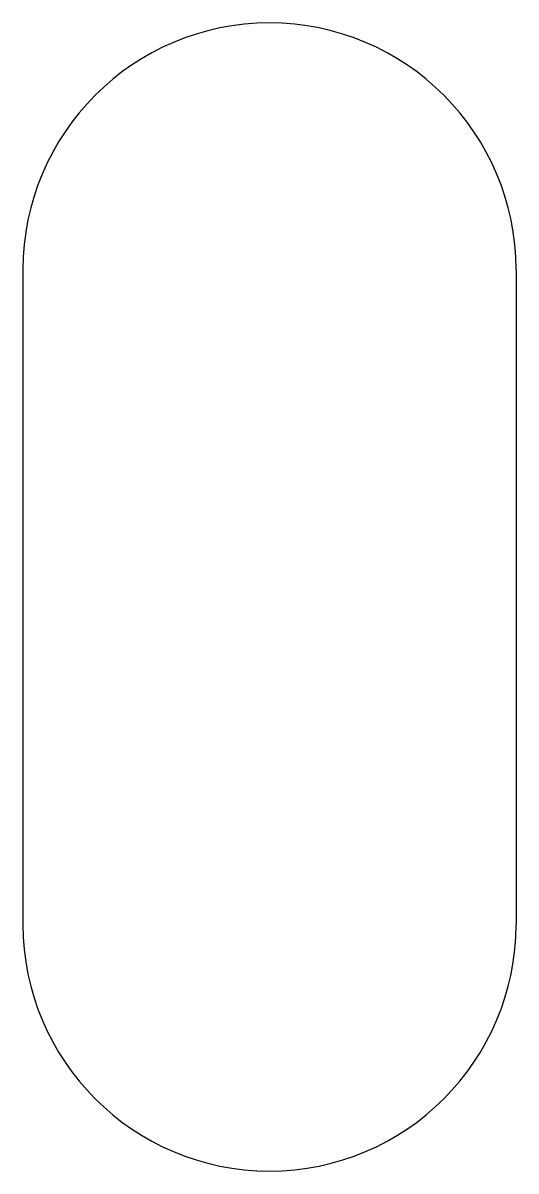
# Model space of a CAD drawing. Header units: millimetres. Extents: x 230 to 517, y 2368 to 3036.
import ezdxf

# ---------------------------------------------------------------- set-up
doc = ezdxf.new("R2010")
doc.units = ezdxf.units.MM

msp = doc.modelspace()

# ---------------------------------------------------------------- linework, layer by layer
at = {"color": 7, "linetype": 'Continuous'}
for p, q in [((229.71, 2892.06), (229.71, 2511.07)), ((516.69, 2892.06), (516.69, 2511.07))]:
    msp.add_line(p, q, dxfattribs=at)
for centre, start, end in [((373.2, 2892.06), 0, 180), ((373.2, 2511.07), 180, 0)]:
    msp.add_arc(centre, 143.49, start, end, dxfattribs=at)

doc.saveas('drawing.dxf')
